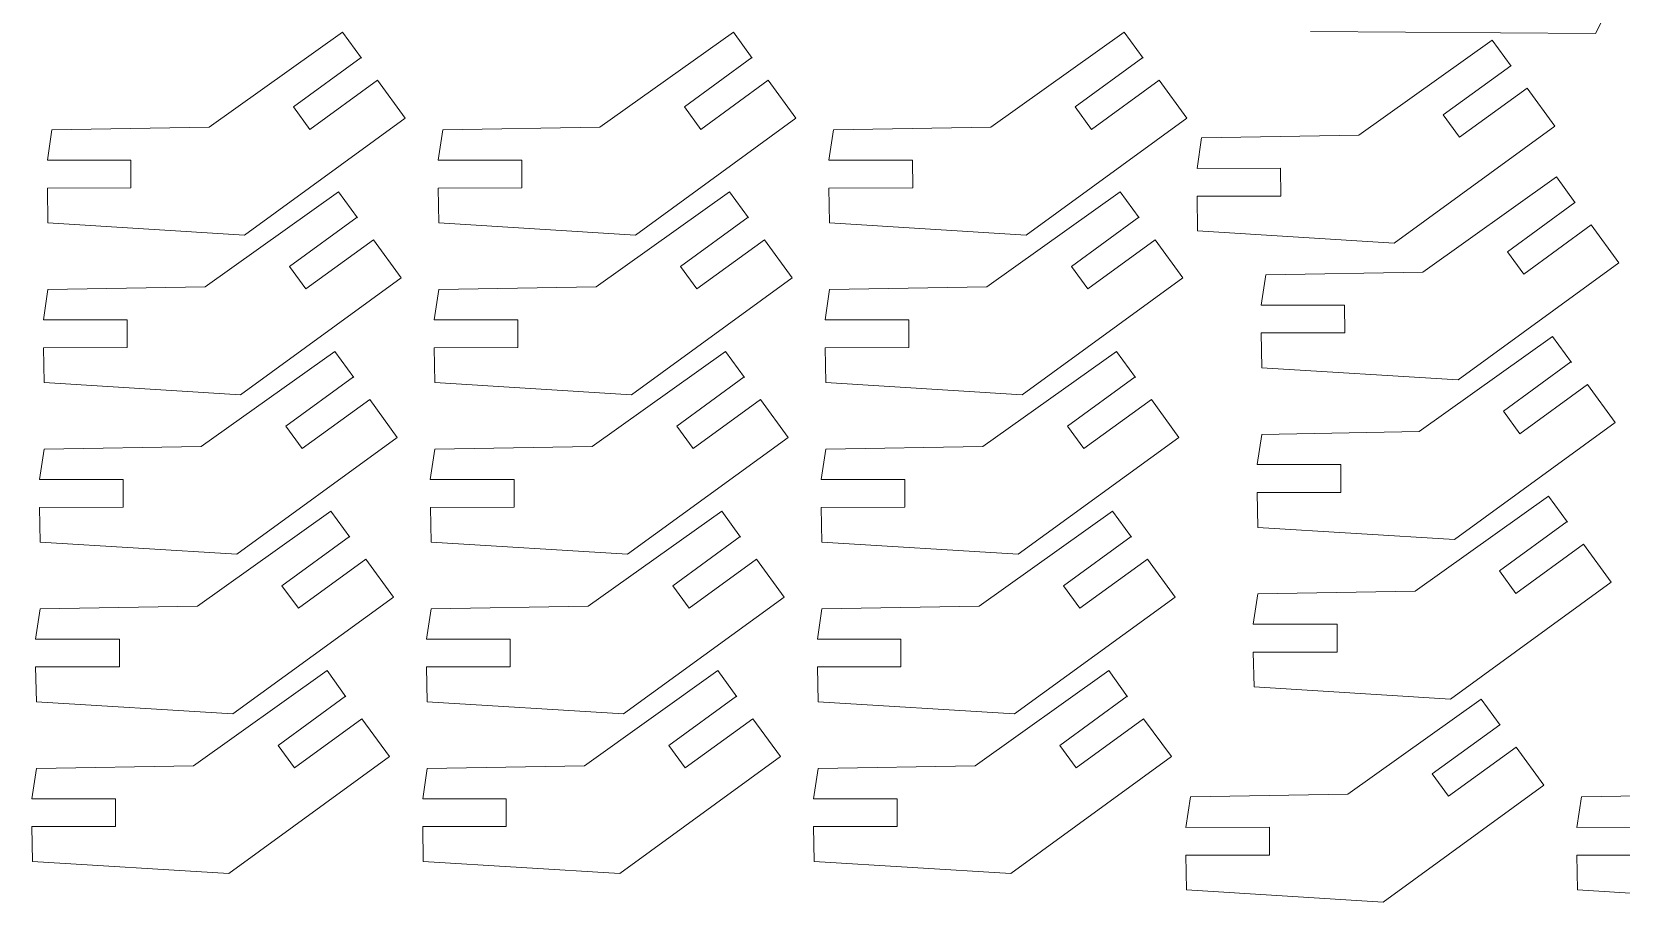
# Model space of a CAD drawing. Header units: inches. Extents: x -16.4 to 14.3, y -11.5 to 11.7.
# Drawn here: x -3.09 to 6.93, y -11.5 to -6.02 of the extents above; entities that cross this region are included whole.
import ezdxf

# ---------------------------------------------------------------- set-up
doc = ezdxf.new("R2010")
doc.units = ezdxf.units.IN
doc.header["$MEASUREMENT"] = 0
doc.layers.add('Outside Cut', color=7, linetype='Continuous')
doc.layers.add('Paper', color=7, linetype='Continuous')

msp = doc.modelspace()

# ---------------------------------------------------------------- linework, layer by layer
at = {"layer": 'Outside Cut', "lineweight": 18}
for points, knots in [([(4.972, -6.015), (4.972, -6.015), (6.77, -6.028), (6.77, -6.028), (6.77, -6.028), (6.77, -6.028), (7.586, -4.424), (7.586, -4.424)], [0, 0, 0, 0, 0.333333, 0.333333, 0.333333, 0.333333, 1, 1, 1, 1]), ([(-2.993, -6.827), (-2.993, -6.827), (-2.964, -6.635), (-2.964, -6.635), (-2.964, -6.635), (-2.964, -6.635), (-1.973, -6.618), (-1.973, -6.618), (-1.973, -6.618), (-1.973, -6.618), (-1.132, -6.019), (-1.132, -6.019), (-1.132, -6.019), (-1.132, -6.019), (-1.012, -6.183), (-1.012, -6.183)], [0, 0, 0, 0, 0.2, 0.2, 0.2, 0.2, 0.4, 0.4, 0.4, 0.4, 0.6, 0.6, 0.6, 0.6, 1, 1, 1, 1]), ([(-0.529, -6.827), (-0.529, -6.827), (-0.5, -6.635), (-0.5, -6.635), (-0.5, -6.635), (-0.5, -6.635), (0.491, -6.618), (0.491, -6.618), (0.491, -6.618), (0.491, -6.618), (1.333, -6.019), (1.333, -6.019), (1.333, -6.019), (1.333, -6.019), (1.452, -6.183), (1.452, -6.183)], [0, 0, 0, 0, 0.2, 0.2, 0.2, 0.2, 0.4, 0.4, 0.4, 0.4, 0.6, 0.6, 0.6, 0.6, 1, 1, 1, 1]), ([(1.936, -6.827), (1.936, -6.827), (1.965, -6.635), (1.965, -6.635), (1.965, -6.635), (1.965, -6.635), (2.956, -6.618), (2.956, -6.618), (2.956, -6.618), (2.956, -6.618), (3.798, -6.019), (3.798, -6.019), (3.798, -6.019), (3.798, -6.019), (3.917, -6.183), (3.917, -6.183)], [0, 0, 0, 0, 0.2, 0.2, 0.2, 0.2, 0.4, 0.4, 0.4, 0.4, 0.6, 0.6, 0.6, 0.6, 1, 1, 1, 1]), ([(-0.911, -6.322), (-0.911, -6.322), (-1.337, -6.632), (-1.337, -6.632), (-1.337, -6.632), (-1.337, -6.632), (-1.44, -6.49), (-1.44, -6.49), (-1.44, -6.49), (-1.44, -6.49), (-1.014, -6.18), (-1.014, -6.18)], [0, 0, 0, 0, 0.25, 0.25, 0.25, 0.25, 0.5, 0.5, 0.5, 0.5, 1, 1, 1, 1]), ([(1.553, -6.322), (1.553, -6.322), (1.127, -6.632), (1.127, -6.632), (1.127, -6.632), (1.127, -6.632), (1.024, -6.49), (1.024, -6.49), (1.024, -6.49), (1.024, -6.49), (1.45, -6.18), (1.45, -6.18)], [0, 0, 0, 0, 0.25, 0.25, 0.25, 0.25, 0.5, 0.5, 0.5, 0.5, 1, 1, 1, 1]), ([(4.018, -6.322), (4.018, -6.322), (3.592, -6.632), (3.592, -6.632), (3.592, -6.632), (3.592, -6.632), (3.489, -6.49), (3.489, -6.49), (3.489, -6.49), (3.489, -6.49), (3.915, -6.18), (3.915, -6.18)], [0, 0, 0, 0, 0.25, 0.25, 0.25, 0.25, 0.5, 0.5, 0.5, 0.5, 1, 1, 1, 1]), ([(-0.911, -6.322), (-0.911, -6.322), (-0.737, -6.561), (-0.737, -6.561), (-0.737, -6.561), (-0.737, -6.561), (-1.75, -7.299), (-1.75, -7.299), (-1.75, -7.299), (-1.75, -7.299), (-2.989, -7.222), (-2.989, -7.222), (-2.989, -7.222), (-2.989, -7.222), (-2.993, -7.002), (-2.993, -7.002)], [0, 0, 0, 0, 0.2, 0.2, 0.2, 0.2, 0.4, 0.4, 0.4, 0.4, 0.6, 0.6, 0.6, 0.6, 1, 1, 1, 1]), ([(1.553, -6.322), (1.553, -6.322), (1.728, -6.561), (1.728, -6.561), (1.728, -6.561), (1.728, -6.561), (0.715, -7.299), (0.715, -7.299), (0.715, -7.299), (0.715, -7.299), (-0.524, -7.222), (-0.524, -7.222), (-0.524, -7.222), (-0.524, -7.222), (-0.529, -7.002), (-0.529, -7.002)], [0, 0, 0, 0, 0.2, 0.2, 0.2, 0.2, 0.4, 0.4, 0.4, 0.4, 0.6, 0.6, 0.6, 0.6, 1, 1, 1, 1]), ([(4.018, -6.322), (4.018, -6.322), (4.192, -6.561), (4.192, -6.561), (4.192, -6.561), (4.192, -6.561), (3.179, -7.299), (3.179, -7.299), (3.179, -7.299), (3.179, -7.299), (1.94, -7.222), (1.94, -7.222), (1.94, -7.222), (1.94, -7.222), (1.936, -7.002), (1.936, -7.002)], [0, 0, 0, 0, 0.2, 0.2, 0.2, 0.2, 0.4, 0.4, 0.4, 0.4, 0.6, 0.6, 0.6, 0.6, 1, 1, 1, 1]), ([(-2.993, -6.827), (-2.993, -6.827), (-2.466, -6.827), (-2.466, -6.827), (-2.466, -6.827), (-2.466, -6.827), (-2.466, -7.001), (-2.466, -7.001), (-2.466, -7.001), (-2.466, -7.001), (-2.993, -7.002), (-2.993, -7.002)], [0, 0, 0, 0, 0.25, 0.25, 0.25, 0.25, 0.5, 0.5, 0.5, 0.5, 1, 1, 1, 1]), ([(-0.529, -6.827), (-0.529, -6.827), (-0.001, -6.827), (-0.001, -6.827), (-0.001, -6.827), (-0.001, -6.827), (-0.001, -7.001), (-0.001, -7.001), (-0.001, -7.001), (-0.001, -7.001), (-0.529, -7.002), (-0.529, -7.002)], [0, 0, 0, 0, 0.25, 0.25, 0.25, 0.25, 0.5, 0.5, 0.5, 0.5, 1, 1, 1, 1]), ([(1.936, -6.827), (1.936, -6.827), (2.463, -6.827), (2.463, -6.827), (2.463, -6.827), (2.463, -6.827), (2.464, -7.001), (2.464, -7.001), (2.464, -7.001), (2.464, -7.001), (1.936, -7.002), (1.936, -7.002)], [0, 0, 0, 0, 0.25, 0.25, 0.25, 0.25, 0.5, 0.5, 0.5, 0.5, 1, 1, 1, 1]), ([(-3.018, -7.833), (-3.018, -7.833), (-2.989, -7.641), (-2.989, -7.641), (-2.989, -7.641), (-2.989, -7.641), (-1.998, -7.624), (-1.998, -7.624), (-1.998, -7.624), (-1.998, -7.624), (-1.156, -7.025), (-1.156, -7.025), (-1.156, -7.025), (-1.156, -7.025), (-1.037, -7.189), (-1.037, -7.189)], [0, 0, 0, 0, 0.2, 0.2, 0.2, 0.2, 0.4, 0.4, 0.4, 0.4, 0.6, 0.6, 0.6, 0.6, 1, 1, 1, 1]), ([(-0.553, -7.833), (-0.553, -7.833), (-0.524, -7.641), (-0.524, -7.641), (-0.524, -7.641), (-0.524, -7.641), (0.467, -7.624), (0.467, -7.624), (0.467, -7.624), (0.467, -7.624), (1.309, -7.025), (1.309, -7.025), (1.309, -7.025), (1.309, -7.025), (1.428, -7.189), (1.428, -7.189)], [0, 0, 0, 0, 0.2, 0.2, 0.2, 0.2, 0.4, 0.4, 0.4, 0.4, 0.6, 0.6, 0.6, 0.6, 1, 1, 1, 1]), ([(1.911, -7.833), (1.911, -7.833), (1.94, -7.641), (1.94, -7.641), (1.94, -7.641), (1.94, -7.641), (2.932, -7.624), (2.932, -7.624), (2.932, -7.624), (2.932, -7.624), (3.773, -7.025), (3.773, -7.025), (3.773, -7.025), (3.773, -7.025), (3.893, -7.189), (3.893, -7.189)], [0, 0, 0, 0, 0.2, 0.2, 0.2, 0.2, 0.4, 0.4, 0.4, 0.4, 0.6, 0.6, 0.6, 0.6, 1, 1, 1, 1]), ([(-0.936, -7.328), (-0.936, -7.328), (-1.362, -7.638), (-1.362, -7.638), (-1.362, -7.638), (-1.362, -7.638), (-1.465, -7.496), (-1.465, -7.496), (-1.465, -7.496), (-1.465, -7.496), (-1.039, -7.186), (-1.039, -7.186)], [0, 0, 0, 0, 0.25, 0.25, 0.25, 0.25, 0.5, 0.5, 0.5, 0.5, 1, 1, 1, 1]), ([(1.529, -7.328), (1.529, -7.328), (1.103, -7.638), (1.103, -7.638), (1.103, -7.638), (1.103, -7.638), (1, -7.496), (1, -7.496), (1, -7.496), (1, -7.496), (1.426, -7.186), (1.426, -7.186)], [0, 0, 0, 0, 0.25, 0.25, 0.25, 0.25, 0.5, 0.5, 0.5, 0.5, 1, 1, 1, 1]), ([(3.994, -7.328), (3.994, -7.328), (3.568, -7.638), (3.568, -7.638), (3.568, -7.638), (3.568, -7.638), (3.465, -7.496), (3.465, -7.496), (3.465, -7.496), (3.465, -7.496), (3.89, -7.186), (3.89, -7.186)], [0, 0, 0, 0, 0.25, 0.25, 0.25, 0.25, 0.5, 0.5, 0.5, 0.5, 1, 1, 1, 1]), ([(-0.936, -7.328), (-0.936, -7.328), (-0.762, -7.567), (-0.762, -7.567), (-0.762, -7.567), (-0.762, -7.567), (-1.775, -8.305), (-1.775, -8.305), (-1.775, -8.305), (-1.775, -8.305), (-3.013, -8.227), (-3.013, -8.227), (-3.013, -8.227), (-3.013, -8.227), (-3.018, -8.008), (-3.018, -8.008)], [0, 0, 0, 0, 0.2, 0.2, 0.2, 0.2, 0.4, 0.4, 0.4, 0.4, 0.6, 0.6, 0.6, 0.6, 1, 1, 1, 1]), ([(1.529, -7.328), (1.529, -7.328), (1.703, -7.567), (1.703, -7.567), (1.703, -7.567), (1.703, -7.567), (0.69, -8.305), (0.69, -8.305), (0.69, -8.305), (0.69, -8.305), (-0.549, -8.227), (-0.549, -8.227), (-0.549, -8.227), (-0.549, -8.227), (-0.553, -8.008), (-0.553, -8.008)], [0, 0, 0, 0, 0.2, 0.2, 0.2, 0.2, 0.4, 0.4, 0.4, 0.4, 0.6, 0.6, 0.6, 0.6, 1, 1, 1, 1]), ([(3.994, -7.328), (3.994, -7.328), (4.168, -7.567), (4.168, -7.567), (4.168, -7.567), (4.168, -7.567), (3.155, -8.305), (3.155, -8.305), (3.155, -8.305), (3.155, -8.305), (1.916, -8.227), (1.916, -8.227), (1.916, -8.227), (1.916, -8.227), (1.912, -8.008), (1.912, -8.008)], [0, 0, 0, 0, 0.2, 0.2, 0.2, 0.2, 0.4, 0.4, 0.4, 0.4, 0.6, 0.6, 0.6, 0.6, 1, 1, 1, 1]), ([(-3.018, -7.833), (-3.018, -7.833), (-2.49, -7.833), (-2.49, -7.833), (-2.49, -7.833), (-2.49, -7.833), (-2.49, -8.007), (-2.49, -8.007), (-2.49, -8.007), (-2.49, -8.007), (-3.018, -8.008), (-3.018, -8.008)], [0, 0, 0, 0, 0.25, 0.25, 0.25, 0.25, 0.5, 0.5, 0.5, 0.5, 1, 1, 1, 1]), ([(-0.553, -7.833), (-0.553, -7.833), (-0.026, -7.833), (-0.026, -7.833), (-0.026, -7.833), (-0.026, -7.833), (-0.025, -8.007), (-0.025, -8.007), (-0.025, -8.007), (-0.025, -8.007), (-0.553, -8.008), (-0.553, -8.008)], [0, 0, 0, 0, 0.25, 0.25, 0.25, 0.25, 0.5, 0.5, 0.5, 0.5, 1, 1, 1, 1]), ([(1.911, -7.833), (1.911, -7.833), (2.439, -7.833), (2.439, -7.833), (2.439, -7.833), (2.439, -7.833), (2.439, -8.007), (2.439, -8.007), (2.439, -8.007), (2.439, -8.007), (1.912, -8.008), (1.912, -8.008)], [0, 0, 0, 0, 0.25, 0.25, 0.25, 0.25, 0.5, 0.5, 0.5, 0.5, 1, 1, 1, 1]), ([(-3.042, -8.839), (-3.042, -8.839), (-3.013, -8.647), (-3.013, -8.647), (-3.013, -8.647), (-3.013, -8.647), (-2.022, -8.63), (-2.022, -8.63), (-2.022, -8.63), (-2.022, -8.63), (-1.18, -8.031), (-1.18, -8.031), (-1.18, -8.031), (-1.18, -8.031), (-1.061, -8.195), (-1.061, -8.195)], [0, 0, 0, 0, 0.2, 0.2, 0.2, 0.2, 0.4, 0.4, 0.4, 0.4, 0.6, 0.6, 0.6, 0.6, 1, 1, 1, 1]), ([(-0.578, -8.839), (-0.578, -8.839), (-0.549, -8.647), (-0.549, -8.647), (-0.549, -8.647), (-0.549, -8.647), (0.442, -8.63), (0.442, -8.63), (0.442, -8.63), (0.442, -8.63), (1.284, -8.031), (1.284, -8.031), (1.284, -8.031), (1.284, -8.031), (1.404, -8.195), (1.404, -8.195)], [0, 0, 0, 0, 0.2, 0.2, 0.2, 0.2, 0.4, 0.4, 0.4, 0.4, 0.6, 0.6, 0.6, 0.6, 1, 1, 1, 1]), ([(1.887, -8.839), (1.887, -8.839), (1.916, -8.647), (1.916, -8.647), (1.916, -8.647), (1.916, -8.647), (2.907, -8.63), (2.907, -8.63), (2.907, -8.63), (2.907, -8.63), (3.749, -8.031), (3.749, -8.031), (3.749, -8.031), (3.749, -8.031), (3.868, -8.195), (3.868, -8.195)], [0, 0, 0, 0, 0.2, 0.2, 0.2, 0.2, 0.4, 0.4, 0.4, 0.4, 0.6, 0.6, 0.6, 0.6, 1, 1, 1, 1]), ([(-0.96, -8.334), (-0.96, -8.334), (-1.386, -8.644), (-1.386, -8.644), (-1.386, -8.644), (-1.386, -8.644), (-1.489, -8.502), (-1.489, -8.502), (-1.489, -8.502), (-1.489, -8.502), (-1.063, -8.192), (-1.063, -8.192)], [0, 0, 0, 0, 0.25, 0.25, 0.25, 0.25, 0.5, 0.5, 0.5, 0.5, 1, 1, 1, 1]), ([(1.504, -8.334), (1.504, -8.334), (1.079, -8.644), (1.079, -8.644), (1.079, -8.644), (1.079, -8.644), (0.976, -8.502), (0.976, -8.502), (0.976, -8.502), (0.976, -8.502), (1.401, -8.192), (1.401, -8.192)], [0, 0, 0, 0, 0.25, 0.25, 0.25, 0.25, 0.5, 0.5, 0.5, 0.5, 1, 1, 1, 1]), ([(3.969, -8.334), (3.969, -8.334), (3.543, -8.644), (3.543, -8.644), (3.543, -8.644), (3.543, -8.644), (3.44, -8.502), (3.44, -8.502), (3.44, -8.502), (3.44, -8.502), (3.866, -8.192), (3.866, -8.192)], [0, 0, 0, 0, 0.25, 0.25, 0.25, 0.25, 0.5, 0.5, 0.5, 0.5, 1, 1, 1, 1]), ([(-0.96, -8.334), (-0.96, -8.334), (-0.786, -8.573), (-0.786, -8.573), (-0.786, -8.573), (-0.786, -8.573), (-1.799, -9.31), (-1.799, -9.31), (-1.799, -9.31), (-1.799, -9.31), (-3.038, -9.233), (-3.038, -9.233), (-3.038, -9.233), (-3.038, -9.233), (-3.042, -9.014), (-3.042, -9.014)], [0, 0, 0, 0, 0.2, 0.2, 0.2, 0.2, 0.4, 0.4, 0.4, 0.4, 0.6, 0.6, 0.6, 0.6, 1, 1, 1, 1]), ([(1.504, -8.334), (1.504, -8.334), (1.679, -8.573), (1.679, -8.573), (1.679, -8.573), (1.679, -8.573), (0.666, -9.31), (0.666, -9.31), (0.666, -9.31), (0.666, -9.31), (-0.573, -9.233), (-0.573, -9.233), (-0.573, -9.233), (-0.573, -9.233), (-0.577, -9.014), (-0.577, -9.014)], [0, 0, 0, 0, 0.2, 0.2, 0.2, 0.2, 0.4, 0.4, 0.4, 0.4, 0.6, 0.6, 0.6, 0.6, 1, 1, 1, 1]), ([(3.969, -8.334), (3.969, -8.334), (4.143, -8.573), (4.143, -8.573), (4.143, -8.573), (4.143, -8.573), (3.13, -9.31), (3.13, -9.31), (3.13, -9.31), (3.13, -9.31), (1.892, -9.233), (1.892, -9.233), (1.892, -9.233), (1.892, -9.233), (1.887, -9.014), (1.887, -9.014)], [0, 0, 0, 0, 0.2, 0.2, 0.2, 0.2, 0.4, 0.4, 0.4, 0.4, 0.6, 0.6, 0.6, 0.6, 1, 1, 1, 1]), ([(-3.042, -8.839), (-3.042, -8.839), (-2.515, -8.839), (-2.515, -8.839), (-2.515, -8.839), (-2.515, -8.839), (-2.515, -9.013), (-2.515, -9.013), (-2.515, -9.013), (-2.515, -9.013), (-3.042, -9.014), (-3.042, -9.014)], [0, 0, 0, 0, 0.25, 0.25, 0.25, 0.25, 0.5, 0.5, 0.5, 0.5, 1, 1, 1, 1]), ([(-0.578, -8.839), (-0.578, -8.839), (-0.05, -8.839), (-0.05, -8.839), (-0.05, -8.839), (-0.05, -8.839), (-0.05, -9.013), (-0.05, -9.013), (-0.05, -9.013), (-0.05, -9.013), (-0.577, -9.014), (-0.577, -9.014)], [0, 0, 0, 0, 0.25, 0.25, 0.25, 0.25, 0.5, 0.5, 0.5, 0.5, 1, 1, 1, 1]), ([(1.887, -8.839), (1.887, -8.839), (2.415, -8.839), (2.415, -8.839), (2.415, -8.839), (2.415, -8.839), (2.415, -9.013), (2.415, -9.013), (2.415, -9.013), (2.415, -9.013), (1.887, -9.014), (1.887, -9.014)], [0, 0, 0, 0, 0.25, 0.25, 0.25, 0.25, 0.5, 0.5, 0.5, 0.5, 1, 1, 1, 1]), ([(-3.067, -9.845), (-3.067, -9.845), (-3.038, -9.653), (-3.038, -9.653), (-3.038, -9.653), (-3.038, -9.653), (-2.047, -9.636), (-2.047, -9.636), (-2.047, -9.636), (-2.047, -9.636), (-1.205, -9.037), (-1.205, -9.037), (-1.205, -9.037), (-1.205, -9.037), (-1.085, -9.201), (-1.085, -9.201)], [0, 0, 0, 0, 0.2, 0.2, 0.2, 0.2, 0.4, 0.4, 0.4, 0.4, 0.6, 0.6, 0.6, 0.6, 1, 1, 1, 1]), ([(-0.602, -9.845), (-0.602, -9.845), (-0.573, -9.653), (-0.573, -9.653), (-0.573, -9.653), (-0.573, -9.653), (0.418, -9.636), (0.418, -9.636), (0.418, -9.636), (0.418, -9.636), (1.26, -9.037), (1.26, -9.037), (1.26, -9.037), (1.26, -9.037), (1.379, -9.201), (1.379, -9.201)], [0, 0, 0, 0, 0.2, 0.2, 0.2, 0.2, 0.4, 0.4, 0.4, 0.4, 0.6, 0.6, 0.6, 0.6, 1, 1, 1, 1]), ([(1.863, -9.845), (1.863, -9.845), (1.892, -9.653), (1.892, -9.653), (1.892, -9.653), (1.892, -9.653), (2.883, -9.636), (2.883, -9.636), (2.883, -9.636), (2.883, -9.636), (3.725, -9.037), (3.725, -9.037), (3.725, -9.037), (3.725, -9.037), (3.844, -9.201), (3.844, -9.201)], [0, 0, 0, 0, 0.2, 0.2, 0.2, 0.2, 0.4, 0.4, 0.4, 0.4, 0.6, 0.6, 0.6, 0.6, 1, 1, 1, 1]), ([(-0.985, -9.34), (-0.985, -9.34), (-1.41, -9.65), (-1.41, -9.65), (-1.41, -9.65), (-1.41, -9.65), (-1.514, -9.508), (-1.514, -9.508), (-1.514, -9.508), (-1.514, -9.508), (-1.088, -9.198), (-1.088, -9.198)], [0, 0, 0, 0, 0.25, 0.25, 0.25, 0.25, 0.5, 0.5, 0.5, 0.5, 1, 1, 1, 1]), ([(1.48, -9.34), (1.48, -9.34), (1.054, -9.65), (1.054, -9.65), (1.054, -9.65), (1.054, -9.65), (0.951, -9.508), (0.951, -9.508), (0.951, -9.508), (0.951, -9.508), (1.377, -9.198), (1.377, -9.198)], [0, 0, 0, 0, 0.25, 0.25, 0.25, 0.25, 0.5, 0.5, 0.5, 0.5, 1, 1, 1, 1]), ([(3.945, -9.34), (3.945, -9.34), (3.519, -9.65), (3.519, -9.65), (3.519, -9.65), (3.519, -9.65), (3.416, -9.508), (3.416, -9.508), (3.416, -9.508), (3.416, -9.508), (3.842, -9.198), (3.842, -9.198)], [0, 0, 0, 0, 0.25, 0.25, 0.25, 0.25, 0.5, 0.5, 0.5, 0.5, 1, 1, 1, 1]), ([(-0.985, -9.34), (-0.985, -9.34), (-0.81, -9.579), (-0.81, -9.579), (-0.81, -9.579), (-0.81, -9.579), (-1.823, -10.316), (-1.823, -10.316), (-1.823, -10.316), (-1.823, -10.316), (-3.062, -10.239), (-3.062, -10.239), (-3.062, -10.239), (-3.062, -10.239), (-3.067, -10.02), (-3.067, -10.02)], [0, 0, 0, 0, 0.2, 0.2, 0.2, 0.2, 0.4, 0.4, 0.4, 0.4, 0.6, 0.6, 0.6, 0.6, 1, 1, 1, 1]), ([(1.48, -9.34), (1.48, -9.34), (1.654, -9.579), (1.654, -9.579), (1.654, -9.579), (1.654, -9.579), (0.641, -10.316), (0.641, -10.316), (0.641, -10.316), (0.641, -10.316), (-0.597, -10.239), (-0.597, -10.239), (-0.597, -10.239), (-0.597, -10.239), (-0.602, -10.02), (-0.602, -10.02)], [0, 0, 0, 0, 0.2, 0.2, 0.2, 0.2, 0.4, 0.4, 0.4, 0.4, 0.6, 0.6, 0.6, 0.6, 1, 1, 1, 1]), ([(3.945, -9.34), (3.945, -9.34), (4.119, -9.579), (4.119, -9.579), (4.119, -9.579), (4.119, -9.579), (3.106, -10.316), (3.106, -10.316), (3.106, -10.316), (3.106, -10.316), (1.867, -10.239), (1.867, -10.239), (1.867, -10.239), (1.867, -10.239), (1.863, -10.02), (1.863, -10.02)], [0, 0, 0, 0, 0.2, 0.2, 0.2, 0.2, 0.4, 0.4, 0.4, 0.4, 0.6, 0.6, 0.6, 0.6, 1, 1, 1, 1]), ([(-3.067, -9.845), (-3.067, -9.845), (-2.539, -9.845), (-2.539, -9.845), (-2.539, -9.845), (-2.539, -9.845), (-2.539, -10.019), (-2.539, -10.019), (-2.539, -10.019), (-2.539, -10.019), (-3.067, -10.02), (-3.067, -10.02)], [0, 0, 0, 0, 0.25, 0.25, 0.25, 0.25, 0.5, 0.5, 0.5, 0.5, 1, 1, 1, 1]), ([(-0.602, -9.845), (-0.602, -9.845), (-0.074, -9.845), (-0.074, -9.845), (-0.074, -9.845), (-0.074, -9.845), (-0.074, -10.019), (-0.074, -10.019), (-0.074, -10.019), (-0.074, -10.019), (-0.602, -10.02), (-0.602, -10.02)], [0, 0, 0, 0, 0.25, 0.25, 0.25, 0.25, 0.5, 0.5, 0.5, 0.5, 1, 1, 1, 1]), ([(1.863, -9.845), (1.863, -9.845), (2.39, -9.845), (2.39, -9.845), (2.39, -9.845), (2.39, -9.845), (2.39, -10.019), (2.39, -10.019), (2.39, -10.019), (2.39, -10.019), (1.863, -10.02), (1.863, -10.02)], [0, 0, 0, 0, 0.25, 0.25, 0.25, 0.25, 0.5, 0.5, 0.5, 0.5, 1, 1, 1, 1]), ([(-3.091, -10.851), (-3.091, -10.851), (-3.062, -10.659), (-3.062, -10.659), (-3.062, -10.659), (-3.062, -10.659), (-2.071, -10.642), (-2.071, -10.642), (-2.071, -10.642), (-2.071, -10.642), (-1.229, -10.043), (-1.229, -10.043), (-1.229, -10.043), (-1.229, -10.043), (-1.11, -10.207), (-1.11, -10.207)], [0, 0, 0, 0, 0.2, 0.2, 0.2, 0.2, 0.4, 0.4, 0.4, 0.4, 0.6, 0.6, 0.6, 0.6, 1, 1, 1, 1]), ([(-0.626, -10.851), (-0.626, -10.851), (-0.597, -10.659), (-0.597, -10.659), (-0.597, -10.659), (-0.597, -10.659), (0.394, -10.642), (0.394, -10.642), (0.394, -10.642), (0.394, -10.642), (1.235, -10.043), (1.235, -10.043), (1.235, -10.043), (1.235, -10.043), (1.355, -10.207), (1.355, -10.207)], [0, 0, 0, 0, 0.2, 0.2, 0.2, 0.2, 0.4, 0.4, 0.4, 0.4, 0.6, 0.6, 0.6, 0.6, 1, 1, 1, 1]), ([(1.838, -10.851), (1.838, -10.851), (1.867, -10.659), (1.867, -10.659), (1.867, -10.659), (1.867, -10.659), (2.858, -10.642), (2.858, -10.642), (2.858, -10.642), (2.858, -10.642), (3.7, -10.043), (3.7, -10.043), (3.7, -10.043), (3.7, -10.043), (3.819, -10.207), (3.819, -10.207)], [0, 0, 0, 0, 0.2, 0.2, 0.2, 0.2, 0.4, 0.4, 0.4, 0.4, 0.6, 0.6, 0.6, 0.6, 1, 1, 1, 1]), ([(-1.009, -10.346), (-1.009, -10.346), (-1.435, -10.656), (-1.435, -10.656), (-1.435, -10.656), (-1.435, -10.656), (-1.538, -10.514), (-1.538, -10.514), (-1.538, -10.514), (-1.538, -10.514), (-1.112, -10.204), (-1.112, -10.204)], [0, 0, 0, 0, 0.25, 0.25, 0.25, 0.25, 0.5, 0.5, 0.5, 0.5, 1, 1, 1, 1]), ([(1.456, -10.346), (1.456, -10.346), (1.03, -10.656), (1.03, -10.656), (1.03, -10.656), (1.03, -10.656), (0.927, -10.514), (0.927, -10.514), (0.927, -10.514), (0.927, -10.514), (1.353, -10.204), (1.353, -10.204)], [0, 0, 0, 0, 0.25, 0.25, 0.25, 0.25, 0.5, 0.5, 0.5, 0.5, 1, 1, 1, 1]), ([(3.92, -10.346), (3.92, -10.346), (3.494, -10.656), (3.494, -10.656), (3.494, -10.656), (3.494, -10.656), (3.391, -10.514), (3.391, -10.514), (3.391, -10.514), (3.391, -10.514), (3.817, -10.204), (3.817, -10.204)], [0, 0, 0, 0, 0.25, 0.25, 0.25, 0.25, 0.5, 0.5, 0.5, 0.5, 1, 1, 1, 1]), ([(-1.009, -10.346), (-1.009, -10.346), (-0.835, -10.585), (-0.835, -10.585), (-0.835, -10.585), (-0.835, -10.585), (-1.848, -11.322), (-1.848, -11.322), (-1.848, -11.322), (-1.848, -11.322), (-3.086, -11.245), (-3.086, -11.245), (-3.086, -11.245), (-3.086, -11.245), (-3.091, -11.026), (-3.091, -11.026)], [0, 0, 0, 0, 0.2, 0.2, 0.2, 0.2, 0.4, 0.4, 0.4, 0.4, 0.6, 0.6, 0.6, 0.6, 1, 1, 1, 1]), ([(1.456, -10.346), (1.456, -10.346), (1.63, -10.585), (1.63, -10.585), (1.63, -10.585), (1.63, -10.585), (0.617, -11.322), (0.617, -11.322), (0.617, -11.322), (0.617, -11.322), (-0.622, -11.245), (-0.622, -11.245), (-0.622, -11.245), (-0.622, -11.245), (-0.626, -11.026), (-0.626, -11.026)], [0, 0, 0, 0, 0.2, 0.2, 0.2, 0.2, 0.4, 0.4, 0.4, 0.4, 0.6, 0.6, 0.6, 0.6, 1, 1, 1, 1]), ([(3.92, -10.346), (3.92, -10.346), (4.095, -10.585), (4.095, -10.585), (4.095, -10.585), (4.095, -10.585), (3.082, -11.322), (3.082, -11.322), (3.082, -11.322), (3.082, -11.322), (1.843, -11.245), (1.843, -11.245), (1.843, -11.245), (1.843, -11.245), (1.838, -11.026), (1.838, -11.026)], [0, 0, 0, 0, 0.2, 0.2, 0.2, 0.2, 0.4, 0.4, 0.4, 0.4, 0.6, 0.6, 0.6, 0.6, 1, 1, 1, 1]), ([(-3.091, -10.851), (-3.091, -10.851), (-2.564, -10.85), (-2.564, -10.85), (-2.564, -10.85), (-2.564, -10.85), (-2.563, -11.025), (-2.563, -11.025), (-2.563, -11.025), (-2.563, -11.025), (-3.091, -11.026), (-3.091, -11.026)], [0, 0, 0, 0, 0.25, 0.25, 0.25, 0.25, 0.5, 0.5, 0.5, 0.5, 1, 1, 1, 1]), ([(-0.626, -10.851), (-0.626, -10.851), (-0.099, -10.85), (-0.099, -10.85), (-0.099, -10.85), (-0.099, -10.85), (-0.099, -11.025), (-0.099, -11.025), (-0.099, -11.025), (-0.099, -11.025), (-0.626, -11.026), (-0.626, -11.026)], [0, 0, 0, 0, 0.25, 0.25, 0.25, 0.25, 0.5, 0.5, 0.5, 0.5, 1, 1, 1, 1]), ([(1.838, -10.851), (1.838, -10.851), (2.366, -10.85), (2.366, -10.85), (2.366, -10.85), (2.366, -10.85), (2.366, -11.025), (2.366, -11.025), (2.366, -11.025), (2.366, -11.025), (1.838, -11.026), (1.838, -11.026)], [0, 0, 0, 0, 0.25, 0.25, 0.25, 0.25, 0.5, 0.5, 0.5, 0.5, 1, 1, 1, 1])]:
    msp.add_open_spline(points, degree=3, knots=knots, dxfattribs=at)
at = {"layer": 'Paper', "lineweight": 18}
for points, knots in [([(4.257, -6.878), (4.257, -6.878), (4.286, -6.686), (4.286, -6.686), (4.286, -6.686), (4.286, -6.686), (5.277, -6.669), (5.277, -6.669), (5.277, -6.669), (5.277, -6.669), (6.119, -6.07), (6.119, -6.07), (6.119, -6.07), (6.119, -6.07), (6.238, -6.234), (6.238, -6.234)], [0, 0, 0, 0, 0.2, 0.2, 0.2, 0.2, 0.4, 0.4, 0.4, 0.4, 0.6, 0.6, 0.6, 0.6, 1, 1, 1, 1]), ([(6.339, -6.372), (6.339, -6.372), (5.913, -6.682), (5.913, -6.682), (5.913, -6.682), (5.913, -6.682), (5.81, -6.541), (5.81, -6.541), (5.81, -6.541), (5.81, -6.541), (6.236, -6.231), (6.236, -6.231)], [0, 0, 0, 0, 0.25, 0.25, 0.25, 0.25, 0.5, 0.5, 0.5, 0.5, 1, 1, 1, 1]), ([(6.339, -6.372), (6.339, -6.372), (6.513, -6.612), (6.513, -6.612), (6.513, -6.612), (6.513, -6.612), (5.5, -7.349), (5.5, -7.349), (5.5, -7.349), (5.5, -7.349), (4.261, -7.272), (4.261, -7.272), (4.261, -7.272), (4.261, -7.272), (4.257, -7.052), (4.257, -7.052)], [0, 0, 0, 0, 0.2, 0.2, 0.2, 0.2, 0.4, 0.4, 0.4, 0.4, 0.6, 0.6, 0.6, 0.6, 1, 1, 1, 1]), ([(4.257, -6.878), (4.257, -6.878), (4.784, -6.877), (4.784, -6.877), (4.784, -6.877), (4.784, -6.877), (4.785, -7.052), (4.785, -7.052), (4.785, -7.052), (4.785, -7.052), (4.257, -7.052), (4.257, -7.052)], [0, 0, 0, 0, 0.25, 0.25, 0.25, 0.25, 0.5, 0.5, 0.5, 0.5, 1, 1, 1, 1]), ([(4.661, -7.739), (4.661, -7.739), (4.69, -7.548), (4.69, -7.548), (4.69, -7.548), (4.69, -7.548), (5.681, -7.531), (5.681, -7.531), (5.681, -7.531), (5.681, -7.531), (6.523, -6.931), (6.523, -6.931), (6.523, -6.931), (6.523, -6.931), (6.642, -7.095), (6.642, -7.095)], [0, 0, 0, 0, 0.2, 0.2, 0.2, 0.2, 0.4, 0.4, 0.4, 0.4, 0.6, 0.6, 0.6, 0.6, 1, 1, 1, 1]), ([(6.743, -7.234), (6.743, -7.234), (6.317, -7.544), (6.317, -7.544), (6.317, -7.544), (6.317, -7.544), (6.214, -7.403), (6.214, -7.403), (6.214, -7.403), (6.214, -7.403), (6.64, -7.093), (6.64, -7.093)], [0, 0, 0, 0, 0.25, 0.25, 0.25, 0.25, 0.5, 0.5, 0.5, 0.5, 1, 1, 1, 1]), ([(6.743, -7.234), (6.743, -7.234), (6.917, -7.473), (6.917, -7.473), (6.917, -7.473), (6.917, -7.473), (5.904, -8.211), (5.904, -8.211), (5.904, -8.211), (5.904, -8.211), (4.665, -8.134), (4.665, -8.134), (4.665, -8.134), (4.665, -8.134), (4.661, -7.914), (4.661, -7.914)], [0, 0, 0, 0, 0.2, 0.2, 0.2, 0.2, 0.4, 0.4, 0.4, 0.4, 0.6, 0.6, 0.6, 0.6, 1, 1, 1, 1]), ([(4.661, -7.739), (4.661, -7.739), (5.188, -7.739), (5.188, -7.739), (5.188, -7.739), (5.188, -7.739), (5.189, -7.914), (5.189, -7.914), (5.189, -7.914), (5.189, -7.914), (4.661, -7.914), (4.661, -7.914)], [0, 0, 0, 0, 0.25, 0.25, 0.25, 0.25, 0.5, 0.5, 0.5, 0.5, 1, 1, 1, 1]), ([(4.636, -8.745), (4.636, -8.745), (4.665, -8.554), (4.665, -8.554), (4.665, -8.554), (4.665, -8.554), (5.657, -8.537), (5.657, -8.537), (5.657, -8.537), (5.657, -8.537), (6.498, -7.937), (6.498, -7.937), (6.498, -7.937), (6.498, -7.937), (6.618, -8.101), (6.618, -8.101)], [0, 0, 0, 0, 0.2, 0.2, 0.2, 0.2, 0.4, 0.4, 0.4, 0.4, 0.6, 0.6, 0.6, 0.6, 1, 1, 1, 1]), ([(6.719, -8.24), (6.719, -8.24), (6.293, -8.55), (6.293, -8.55), (6.293, -8.55), (6.293, -8.55), (6.19, -8.408), (6.19, -8.408), (6.19, -8.408), (6.19, -8.408), (6.615, -8.098), (6.615, -8.098)], [0, 0, 0, 0, 0.25, 0.25, 0.25, 0.25, 0.5, 0.5, 0.5, 0.5, 1, 1, 1, 1]), ([(6.719, -8.24), (6.719, -8.24), (6.893, -8.479), (6.893, -8.479), (6.893, -8.479), (6.893, -8.479), (5.88, -9.217), (5.88, -9.217), (5.88, -9.217), (5.88, -9.217), (4.641, -9.14), (4.641, -9.14), (4.641, -9.14), (4.641, -9.14), (4.637, -8.92), (4.637, -8.92)], [0, 0, 0, 0, 0.2, 0.2, 0.2, 0.2, 0.4, 0.4, 0.4, 0.4, 0.6, 0.6, 0.6, 0.6, 1, 1, 1, 1]), ([(4.636, -8.745), (4.636, -8.745), (5.164, -8.745), (5.164, -8.745), (5.164, -8.745), (5.164, -8.745), (5.164, -8.92), (5.164, -8.92), (5.164, -8.92), (5.164, -8.92), (4.637, -8.92), (4.637, -8.92)], [0, 0, 0, 0, 0.25, 0.25, 0.25, 0.25, 0.5, 0.5, 0.5, 0.5, 1, 1, 1, 1]), ([(4.612, -9.751), (4.612, -9.751), (4.641, -9.559), (4.641, -9.559), (4.641, -9.559), (4.641, -9.559), (5.632, -9.542), (5.632, -9.542), (5.632, -9.542), (5.632, -9.542), (6.474, -8.943), (6.474, -8.943), (6.474, -8.943), (6.474, -8.943), (6.593, -9.107), (6.593, -9.107)], [0, 0, 0, 0, 0.2, 0.2, 0.2, 0.2, 0.4, 0.4, 0.4, 0.4, 0.6, 0.6, 0.6, 0.6, 1, 1, 1, 1]), ([(6.694, -9.246), (6.694, -9.246), (6.268, -9.556), (6.268, -9.556), (6.268, -9.556), (6.268, -9.556), (6.165, -9.414), (6.165, -9.414), (6.165, -9.414), (6.165, -9.414), (6.591, -9.104), (6.591, -9.104)], [0, 0, 0, 0, 0.25, 0.25, 0.25, 0.25, 0.5, 0.5, 0.5, 0.5, 1, 1, 1, 1]), ([(6.694, -9.246), (6.694, -9.246), (6.868, -9.485), (6.868, -9.485), (6.868, -9.485), (6.868, -9.485), (5.855, -10.223), (5.855, -10.223), (5.855, -10.223), (5.855, -10.223), (4.617, -10.146), (4.617, -10.146), (4.617, -10.146), (4.617, -10.146), (4.612, -9.926), (4.612, -9.926)], [0, 0, 0, 0, 0.2, 0.2, 0.2, 0.2, 0.4, 0.4, 0.4, 0.4, 0.6, 0.6, 0.6, 0.6, 1, 1, 1, 1]), ([(4.612, -9.751), (4.612, -9.751), (5.14, -9.751), (5.14, -9.751), (5.14, -9.751), (5.14, -9.751), (5.14, -9.926), (5.14, -9.926), (5.14, -9.926), (5.14, -9.926), (4.612, -9.926), (4.612, -9.926)], [0, 0, 0, 0, 0.25, 0.25, 0.25, 0.25, 0.5, 0.5, 0.5, 0.5, 1, 1, 1, 1]), ([(4.187, -11.031), (4.187, -11.031), (4.216, -10.839), (4.216, -10.839), (4.216, -10.839), (4.216, -10.839), (5.207, -10.822), (5.207, -10.822), (5.207, -10.822), (5.207, -10.822), (6.049, -10.223), (6.049, -10.223), (6.049, -10.223), (6.049, -10.223), (6.168, -10.387), (6.168, -10.387)], [0, 0, 0, 0, 0.2, 0.2, 0.2, 0.2, 0.4, 0.4, 0.4, 0.4, 0.6, 0.6, 0.6, 0.6, 1, 1, 1, 1]), ([(6.652, -11.031), (6.652, -11.031), (6.681, -10.839), (6.681, -10.839), (6.681, -10.839), (6.681, -10.839), (7.672, -10.822), (7.672, -10.822), (7.672, -10.822), (7.672, -10.822), (8.513, -10.223), (8.513, -10.223), (8.513, -10.223), (8.513, -10.223), (8.633, -10.387), (8.633, -10.387)], [0, 0, 0, 0, 0.2, 0.2, 0.2, 0.2, 0.4, 0.4, 0.4, 0.4, 0.6, 0.6, 0.6, 0.6, 1, 1, 1, 1]), ([(6.269, -10.525), (6.269, -10.525), (5.843, -10.835), (5.843, -10.835), (5.843, -10.835), (5.843, -10.835), (5.74, -10.694), (5.74, -10.694), (5.74, -10.694), (5.74, -10.694), (6.166, -10.384), (6.166, -10.384)], [0, 0, 0, 0, 0.25, 0.25, 0.25, 0.25, 0.5, 0.5, 0.5, 0.5, 1, 1, 1, 1]), ([(6.269, -10.525), (6.269, -10.525), (6.443, -10.765), (6.443, -10.765), (6.443, -10.765), (6.443, -10.765), (5.43, -11.502), (5.43, -11.502), (5.43, -11.502), (5.43, -11.502), (4.191, -11.425), (4.191, -11.425), (4.191, -11.425), (4.191, -11.425), (4.187, -11.205), (4.187, -11.205)], [0, 0, 0, 0, 0.2, 0.2, 0.2, 0.2, 0.4, 0.4, 0.4, 0.4, 0.6, 0.6, 0.6, 0.6, 1, 1, 1, 1]), ([(8.734, -10.525), (8.734, -10.525), (8.908, -10.765), (8.908, -10.765), (8.908, -10.765), (8.908, -10.765), (7.895, -11.502), (7.895, -11.502), (7.895, -11.502), (7.895, -11.502), (6.656, -11.425), (6.656, -11.425), (6.656, -11.425), (6.656, -11.425), (6.652, -11.205), (6.652, -11.205)], [0, 0, 0, 0, 0.2, 0.2, 0.2, 0.2, 0.4, 0.4, 0.4, 0.4, 0.6, 0.6, 0.6, 0.6, 1, 1, 1, 1]), ([(4.187, -11.031), (4.187, -11.031), (4.714, -11.03), (4.714, -11.03), (4.714, -11.03), (4.714, -11.03), (4.715, -11.205), (4.715, -11.205), (4.715, -11.205), (4.715, -11.205), (4.187, -11.205), (4.187, -11.205)], [0, 0, 0, 0, 0.25, 0.25, 0.25, 0.25, 0.5, 0.5, 0.5, 0.5, 1, 1, 1, 1]), ([(6.652, -11.031), (6.652, -11.031), (7.179, -11.03), (7.179, -11.03), (7.179, -11.03), (7.179, -11.03), (7.179, -11.205), (7.179, -11.205), (7.179, -11.205), (7.179, -11.205), (6.652, -11.205), (6.652, -11.205)], [0, 0, 0, 0, 0.25, 0.25, 0.25, 0.25, 0.5, 0.5, 0.5, 0.5, 1, 1, 1, 1])]:
    msp.add_open_spline(points, degree=3, knots=knots, dxfattribs=at)

doc.saveas('drawing.dxf')
